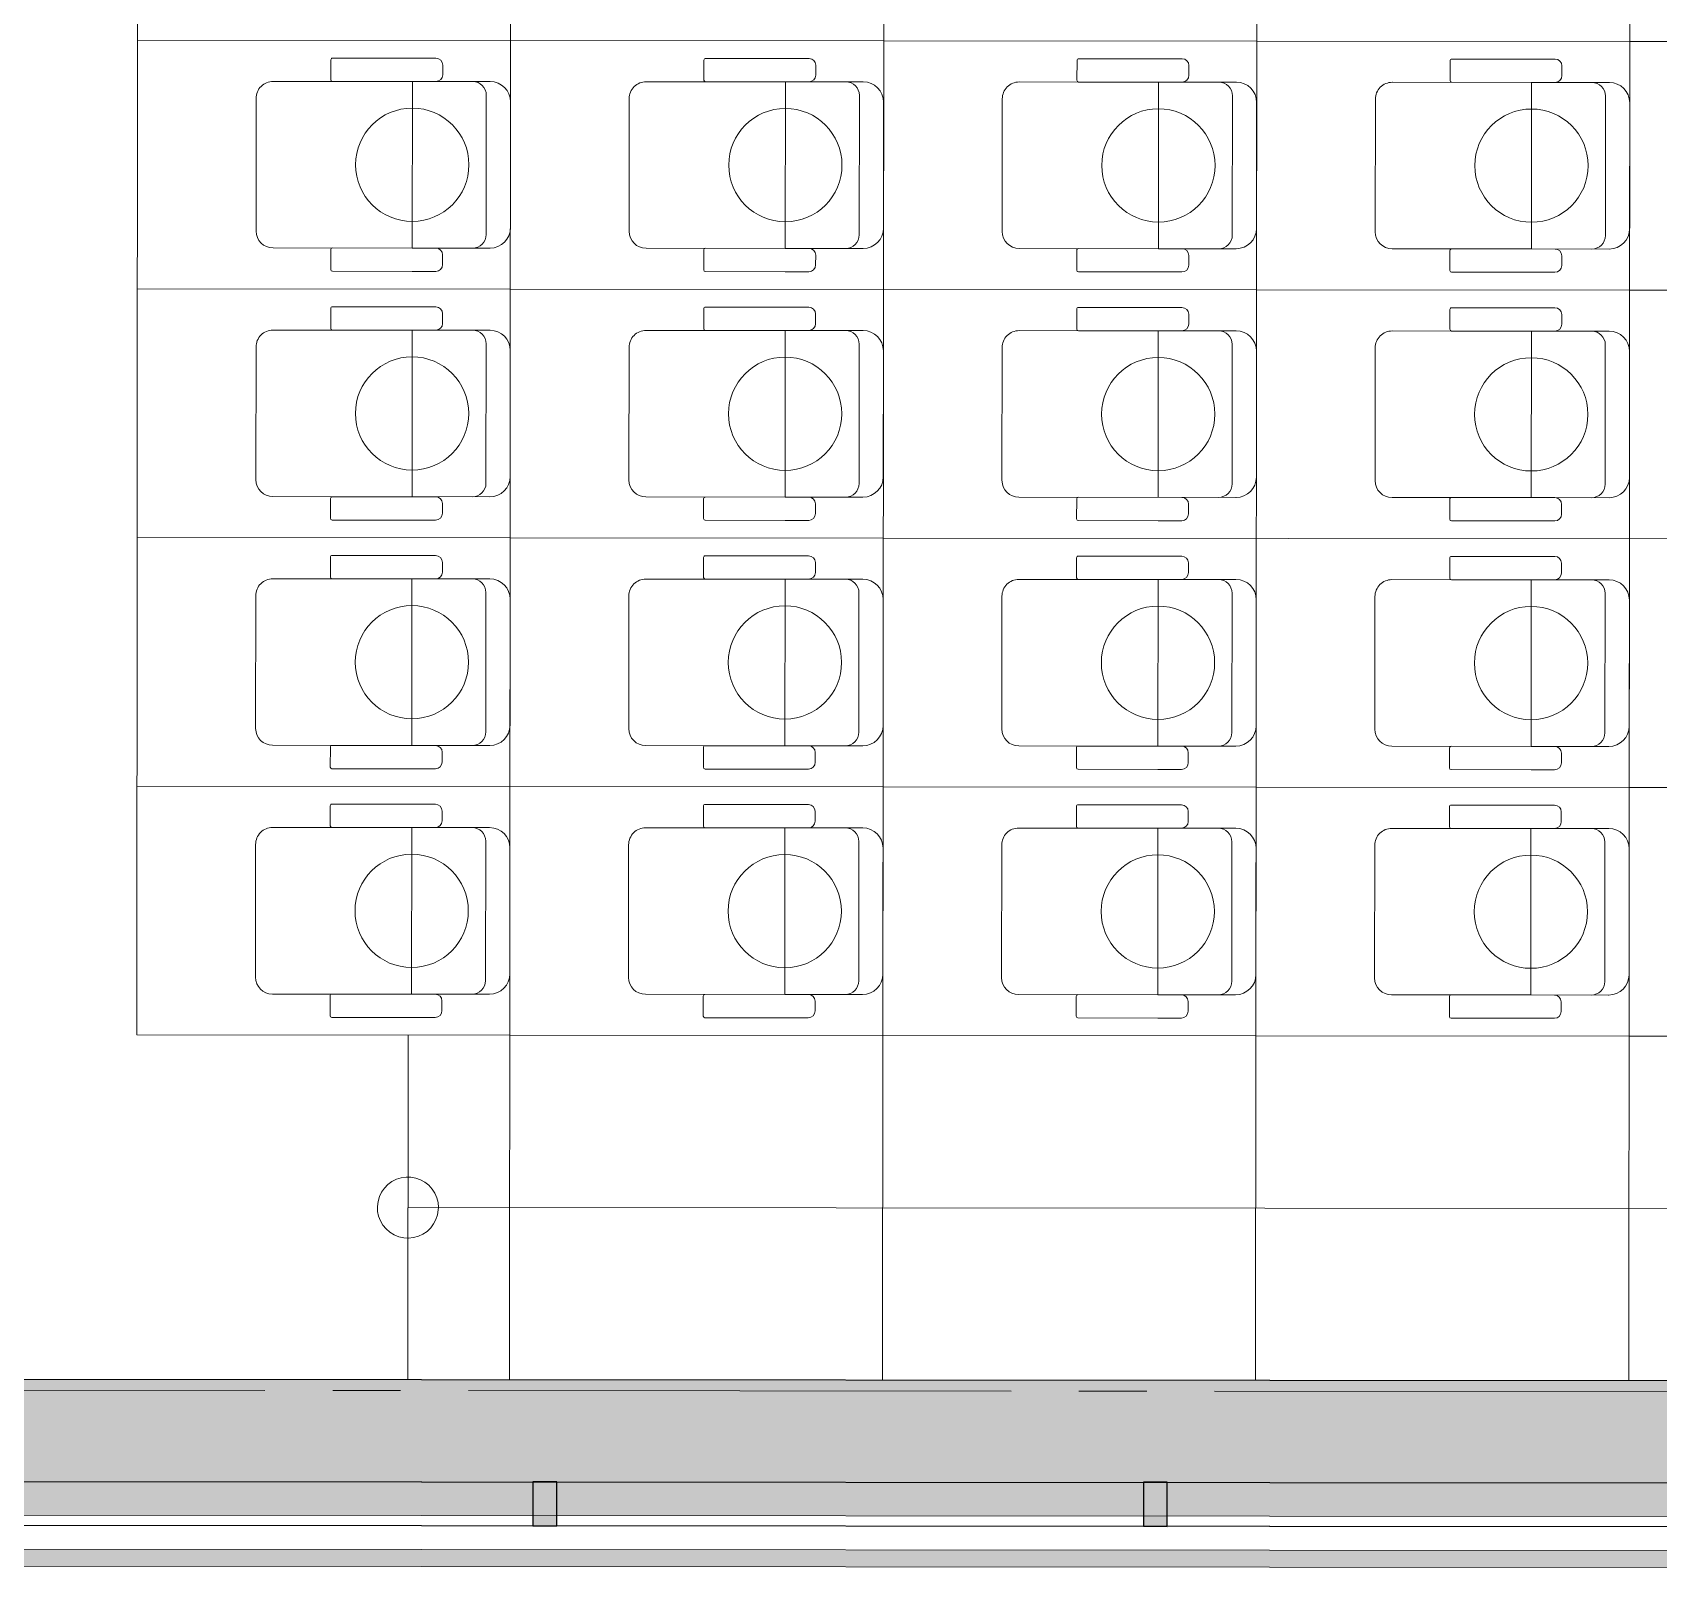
# Model space of a CAD drawing. Header units: millimetres. Extents: x 1949 to 134543, y 1145 to 48705.
# Drawn here: x 110684 to 113082, y 24238 to 26503 of the extents above; entities that cross this region are included whole.
import ezdxf

# ---------------------------------------------------------------- set-up
doc = ezdxf.new("R2010")
doc.units = ezdxf.units.MM
doc.linetypes.add('LTYPE_5', pattern=[1100, 800, -100, 100, -100])
for name, color, linetype, lineweight, true_color in [('STANDARD', 18, 'Continuous', 25, 0x000000), ('Горизонтали--LBL', 52, 'Continuous', 5, 0xb3b300), ('Общий01', 18, 'Continuous', 13, 0x000000), ('Общий02', 18, 'Continuous', 18, 0x000000), ('Общий03', 18, 'Continuous', 25, 0x000000)]:
    doc.layers.add(name, color=color, linetype=linetype, lineweight=lineweight, true_color=true_color)

msp = doc.modelspace()

# ---------------------------------------------------------------- hatches: boundary and pattern name
at = {"layer": 'Общий01', "linetype": 'Continuous', "lineweight": 5}
for points in [[(115272.4, 24513.1), (109622.4, 24517.6), (109622.3, 24367.6), (115272.3, 24363.1)], [(115122.3, 24363.2), (109622.3, 24367.6), (109622.3, 24317.6), (115122.3, 24313.2)], [(115022.2, 24263.3), (109622.2, 24267.6), (109622.2, 24242.6), (115022.2, 24238.3)]]:
    msp.add_hatch(color=252, dxfattribs=at).paths.add_polyline_path(points)
at = {"layer": 'Общий02', "linetype": 'Continuous', "lineweight": 5}
for points in [[(111457.2, 24366.1), (111422.2, 24366.2), (111422.2, 24301.2), (111457.2, 24301.1)], [(112357.2, 24365.4), (112322.2, 24365.5), (112322.2, 24300.5), (112357.2, 24300.4)]]:
    msp.add_hatch(color=252, dxfattribs=at).paths.add_polyline_path(points)

# ---------------------------------------------------------------- linework, layer by layer
at = {"layer": 'STANDARD', "color": 252, "linetype": 'Continuous', "lineweight": 5}
for centre in [(111244.3, 26308), (111794.3, 26307.5), (112344.3, 26307.1), (112894.3, 26306.7), (111244, 25941.3), (111794, 25940.9), (112344, 25940.4), (112894, 25940), (111243.7, 25574.6), (111793.7, 25574.2), (112343.7, 25573.8), (112893.7, 25573.3), (111243.4, 25208), (111793.4, 25207.5), (112343.4, 25207.1), (112893.4, 25206.7)]:
    msp.add_circle(centre, 83.5, dxfattribs=at)
at = {"layer": 'Горизонтали--LBL', "color": 252, "linetype": 'Continuous', "lineweight": 5}
for p, q in [((111279.2, 26465.1), (111126.8, 26465.2)), ((111829.2, 26464.7), (111676.8, 26464.8)), ((112379.2, 26464.3), (112226.8, 26464.4)), ((111124.3, 26462.8), (111124.2, 26433.4)), ((111289.2, 26440.7), (111289.2, 26455.1)), ((111674.3, 26462.3), (111674.2, 26432.9)), ((111839.2, 26440.3), (111839.2, 26454.7)), ((112224.3, 26461.9), (112224.2, 26432.5)), ((112389.2, 26439.9), (112389.2, 26454.3)), ((112774.3, 26461.4), (112774.2, 26432.1)), ((112929.2, 26463.8), (112776.8, 26463.9)), ((112939.2, 26439.4), (112939.2, 26453.8)), ((111244.4, 26430.8), (111039.2, 26430.9)), ((111126.7, 26430.9), (111279.2, 26430.8)), ((111244.2, 26185.2), (111244.4, 26430.8)), ((111244.4, 26430.8), (111279.2, 26430.8)), ((111359.2, 26430.7), (111244.4, 26430.8)), ((111794.4, 26430.3), (111589.2, 26430.5)), ((111676.7, 26430.4), (111829.2, 26430.3)), ((111794.2, 26184.7), (111794.4, 26430.3)), ((111794.4, 26430.3), (111794.2, 26184.7)), ((111794.4, 26430.3), (111829.2, 26430.3)), ((111909.2, 26430.3), (111794.4, 26430.3)), ((112344.4, 26429.9), (112139.2, 26430.1)), ((112226.7, 26430), (112379.2, 26429.9)), ((112344.2, 26184.3), (112344.4, 26429.9)), ((112344.4, 26429.9), (112344.2, 26184.3)), ((112344.4, 26429.9), (112379.2, 26429.9)), ((112459.2, 26429.8), (112344.4, 26429.9)), ((112894.4, 26429.5), (112689.2, 26429.6)), ((112776.7, 26429.6), (112929.2, 26429.5)), ((112894.4, 26429.5), (112894.2, 26183.9)), ((112894.4, 26429.5), (112929.2, 26429.5)), ((113009.2, 26429.4), (112894.4, 26429.5)), ((111014.1, 26406), (111014, 26210.3)), ((111353.2, 26205.1), (111353.4, 26410.7)), ((111389, 26215), (111389.1, 26400.7)), ((111564.1, 26405.5), (111564, 26209.9)), ((111903.2, 26204.6), (111903.4, 26410.3)), ((111939, 26214.6), (111939.1, 26400.2)), ((112114.1, 26405.1), (112114, 26209.5)), ((112453.2, 26204.2), (112453.4, 26409.8)), ((112489, 26214.2), (112489.1, 26399.8)), ((112664.1, 26404.7), (112664, 26209)), ((113003.2, 26203.8), (113003.4, 26409.4)), ((113039, 26213.7), (113039.1, 26399.4)), ((111039, 26185.3), (111244.2, 26185.2)), ((111124, 26182.8), (111124, 26153.4)), ((111279, 26185.1), (111126.6, 26185.3)), ((111244.2, 26185.2), (111359, 26185.1)), ((111589, 26184.9), (111794.2, 26184.7)), ((111674, 26182.3), (111674, 26152.9)), ((111829, 26184.7), (111676.5, 26184.8)), ((111794.2, 26184.7), (111909, 26184.6)), ((112139, 26184.5), (112344.2, 26184.3)), ((112224, 26181.9), (112224, 26152.5)), ((112379, 26184.3), (112226.5, 26184.4)), ((112344.2, 26184.3), (112459, 26184.2)), ((112689, 26184), (112894.2, 26183.9)), ((112774, 26181.4), (112774, 26152.1)), ((112929, 26183.8), (112776.5, 26183.9)), ((112894.2, 26183.9), (113009, 26183.8)), ((111288.9, 26160.7), (111289, 26175.1)), ((111838.9, 26160.3), (111839, 26174.7)), ((112388.9, 26159.9), (112389, 26174.3)), ((112938.9, 26159.4), (112939, 26173.8)), ((111126.5, 26150.9), (111278.9, 26150.8)), ((111126.5, 26150.9), (111278.9, 26150.8)), ((111244.1, 26150.8), (111278.9, 26150.8)), ((111676.5, 26150.4), (111828.9, 26150.3)), ((111676.5, 26150.4), (111828.9, 26150.3)), ((111794.1, 26150.3), (111828.9, 26150.3)), ((112226.5, 26150), (112378.9, 26149.9)), ((112226.5, 26150), (112378.9, 26149.9)), ((112344.1, 26149.9), (112378.9, 26149.9)), ((112776.5, 26149.6), (112928.9, 26149.5)), ((112776.5, 26149.6), (112928.9, 26149.5)), ((112894.1, 26149.5), (112928.9, 26149.5)), ((111124, 26096.1), (111124, 26066.7)), ((111278.9, 26098.5), (111126.5, 26098.6)), ((111288.9, 26074.1), (111288.9, 26088.5)), ((111674, 26095.7), (111674, 26066.3)), ((111828.9, 26098), (111676.5, 26098.1)), ((111838.9, 26073.6), (111838.9, 26088)), ((112224, 26095.2), (112224, 26065.8)), ((112378.9, 26097.6), (112226.5, 26097.7)), ((112388.9, 26073.2), (112388.9, 26087.6)), ((112774, 26094.8), (112774, 26065.4)), ((112928.9, 26097.2), (112776.5, 26097.3)), ((112938.9, 26072.8), (112938.9, 26087.2)), ((111244.1, 26064.1), (111038.9, 26064.3)), ((111126.5, 26064.2), (111278.9, 26064.1)), ((111244.1, 26064.1), (111243.9, 25818.5)), ((111244.1, 26064.1), (111278.9, 26064.1)), ((111358.9, 26064), (111244.1, 26064.1)), ((111828.9, 26063.7), (111588.9, 26063.8)), ((111793.9, 25818.1), (111794.1, 26063.7)), ((111794.1, 26063.7), (111828.9, 26063.7)), ((111908.9, 26063.6), (111794.1, 26063.7)), ((112344.1, 26063.2), (112138.9, 26063.4)), ((112226.5, 26063.3), (112378.9, 26063.2)), ((112344.1, 26063.2), (112343.9, 25817.6)), ((112344.1, 26063.2), (112378.9, 26063.2)), ((112458.9, 26063.2), (112344.1, 26063.2)), ((112894.1, 26062.8), (112688.9, 26063)), ((112776.5, 26062.9), (112928.9, 26062.8)), ((112894.1, 26062.8), (112893.9, 25817.2)), ((112894.1, 26062.8), (112928.9, 26062.8)), ((113008.9, 26062.7), (112894.1, 26062.8)), ((111013.9, 26039.3), (111013.7, 25843.7)), ((111352.9, 25838.4), (111353.1, 26044)), ((111388.7, 25848.4), (111388.8, 26034)), ((111563.9, 26038.9), (111563.7, 25843.2)), ((111902.9, 25838), (111903.1, 26043.6)), ((111938.7, 25847.9), (111938.8, 26033.6)), ((112113.9, 26038.4), (112113.7, 25842.8)), ((112452.9, 25837.5), (112453.1, 26043.2)), ((112488.7, 25847.5), (112488.8, 26033.1)), ((112663.9, 26038), (112663.7, 25842.4)), ((113002.9, 25837.1), (113003.1, 26042.7)), ((113038.7, 25847.1), (113038.8, 26032.7)), ((111038.7, 25818.7), (111358.7, 25818.4)), ((111278.7, 25818.5), (111126.3, 25818.6)), ((111588.7, 25818.2), (111828.7, 25818)), ((111793.9, 25818.1), (111908.7, 25818)), ((112138.7, 25817.8), (112458.7, 25817.5)), ((112378.7, 25817.6), (112226.3, 25817.7)), ((112688.7, 25817.3), (112893.9, 25817.2)), ((112928.7, 25817.2), (112776.3, 25817.3)), ((112893.9, 25817.2), (113008.7, 25817.1)), ((111123.8, 25816.1), (111123.7, 25786.7)), ((111288.7, 25794.1), (111288.7, 25808.5)), ((111673.8, 25815.7), (111673.7, 25786.3)), ((111838.7, 25793.6), (111838.7, 25808)), ((112223.8, 25815.2), (112223.7, 25785.8)), ((112388.7, 25793.2), (112388.7, 25807.6)), ((112773.8, 25814.8), (112773.7, 25785.4)), ((112938.7, 25792.8), (112938.7, 25807.2)), ((111126.2, 25784.2), (111278.6, 25784.1)), ((111126.2, 25784.2), (111278.6, 25784.1)), ((111243.9, 25784.1), (111278.6, 25784.1)), ((111676.2, 25783.8), (111828.6, 25783.7)), ((111676.2, 25783.8), (111828.6, 25783.7)), ((111793.9, 25783.7), (111828.6, 25783.7)), ((112226.2, 25783.3), (112378.6, 25783.2)), ((112226.2, 25783.3), (112378.6, 25783.2)), ((112343.9, 25783.2), (112378.6, 25783.2)), ((112776.2, 25782.9), (112928.6, 25782.8)), ((112776.2, 25782.9), (112928.6, 25782.8)), ((112893.9, 25782.8), (112928.6, 25782.8)), ((111123.7, 25729.4), (111123.7, 25700)), ((111278.6, 25731.8), (111126.2, 25731.9)), ((111288.6, 25707.4), (111288.6, 25721.8)), ((111673.7, 25729), (111673.7, 25699.6)), ((111828.6, 25731.4), (111676.2, 25731.5)), ((111838.6, 25707), (111838.6, 25721.4)), ((112223.7, 25728.5), (112223.7, 25699.2)), ((112378.6, 25730.9), (112226.2, 25731)), ((112773.7, 25728.1), (112773.7, 25698.7)), ((112928.6, 25730.5), (112776.2, 25730.6)), ((111243.8, 25697.4), (111038.6, 25697.6)), ((111126.2, 25697.5), (111278.6, 25697.4)), ((111243.8, 25697.4), (111243.6, 25451.8)), ((111243.8, 25697.4), (111278.6, 25697.4)), ((111358.6, 25697.4), (111243.8, 25697.4)), ((111793.8, 25697), (111588.6, 25697.2)), ((111676.2, 25697.1), (111828.6, 25697)), ((112388.6, 25706.5), (112388.6, 25720.9)), ((112938.6, 25706.1), (112938.6, 25720.5)), ((111352.6, 25471.7), (111352.8, 25677.4)), ((111793.8, 25697), (111793.6, 25451.4)), ((111793.8, 25697), (111828.6, 25697)), ((111908.6, 25696.9), (111793.8, 25697)), ((111902.6, 25471.3), (111902.8, 25676.9)), ((112343.8, 25696.6), (112138.6, 25696.7)), ((112226.2, 25696.7), (112378.6, 25696.6)), ((112343.6, 25451), (112343.8, 25696.6)), ((112343.8, 25696.6), (112378.6, 25696.6)), ((112458.6, 25696.5), (112343.8, 25696.6)), ((112452.6, 25470.9), (112452.8, 25676.5)), ((112893.8, 25696.1), (112688.6, 25696.3)), ((112776.2, 25696.2), (112928.6, 25696.1)), ((112893.8, 25696.1), (112893.6, 25450.5)), ((112893.8, 25696.1), (112928.6, 25696.1)), ((113008.6, 25696.1), (112893.8, 25696.1)), ((113002.6, 25470.4), (113002.8, 25676.1)), ((111013.6, 25672.6), (111013.4, 25477)), ((111388.4, 25481.7), (111388.6, 25667.3)), ((111563.6, 25672.2), (111563.4, 25476.6)), ((111938.4, 25481.3), (111938.6, 25666.9)), ((112113.6, 25671.8), (112113.4, 25476.1)), ((112488.4, 25480.8), (112488.6, 25666.5)), ((112663.6, 25671.3), (112663.4, 25475.7)), ((113038.4, 25480.4), (113038.6, 25666)), ((111038.4, 25452), (111243.6, 25451.8)), ((111123.5, 25449.4), (111123.4, 25420)), ((111278.4, 25451.8), (111126, 25451.9)), ((111243.6, 25451.8), (111358.4, 25451.7)), ((111288.4, 25427.4), (111288.4, 25441.8)), ((111588.4, 25451.6), (111793.6, 25451.4)), ((111673.5, 25449), (111673.4, 25419.6)), ((111828.4, 25451.4), (111676, 25451.5)), ((111793.6, 25451.4), (111908.4, 25451.3)), ((111838.4, 25427), (111838.4, 25441.4)), ((112138.4, 25451.1), (112343.6, 25451)), ((112223.5, 25448.5), (112223.4, 25419.2)), ((112378.4, 25450.9), (112226, 25451)), ((112343.6, 25451), (112458.4, 25450.9)), ((112388.4, 25426.5), (112388.4, 25440.9)), ((112688.4, 25450.7), (112928.4, 25450.5)), ((112773.5, 25448.1), (112773.4, 25418.7)), ((112893.6, 25450.5), (113008.4, 25450.4)), ((112938.4, 25426.1), (112938.4, 25440.5)), ((111125.9, 25417.5), (111278.4, 25417.4)), ((111125.9, 25417.5), (111278.4, 25417.4)), ((111243.6, 25417.4), (111278.4, 25417.4)), ((111675.9, 25417.1), (111828.4, 25417)), ((111675.9, 25417.1), (111828.4, 25417)), ((111793.6, 25417), (111828.4, 25417)), ((112225.9, 25416.7), (112378.4, 25416.6)), ((112225.9, 25416.7), (112378.4, 25416.6)), ((112343.6, 25416.6), (112378.4, 25416.6)), ((112775.9, 25416.2), (112928.4, 25416.1)), ((112775.9, 25416.2), (112928.4, 25416.1)), ((112893.6, 25416.1), (112928.4, 25416.1)), ((111123.4, 25362.8), (111123.4, 25333.4)), ((111278.3, 25365.1), (111125.9, 25365.3)), ((111673.4, 25362.3), (111673.4, 25332.9)), ((111828.3, 25364.7), (111675.9, 25364.8)), ((112223.4, 25361.9), (112223.4, 25332.5)), ((112378.3, 25364.3), (112225.9, 25364.4)), ((112928.3, 25363.8), (112775.9, 25363.9)), ((111288.3, 25340.7), (111288.3, 25355.1)), ((111838.3, 25340.3), (111838.3, 25354.7)), ((112388.3, 25339.9), (112388.3, 25354.3)), ((112773.4, 25361.4), (112773.4, 25332.1)), ((112938.3, 25339.4), (112938.3, 25353.8)), ((111243.5, 25330.8), (111038.3, 25330.9)), ((111125.9, 25330.9), (111278.3, 25330.8)), ((111243.3, 25085.2), (111243.5, 25330.8)), ((111243.5, 25330.8), (111278.3, 25330.8)), ((111358.3, 25330.7), (111243.5, 25330.8)), ((111828.3, 25330.3), (111588.3, 25330.5)), ((111793.3, 25084.7), (111793.5, 25330.3)), ((111793.5, 25330.3), (111793.3, 25084.7)), ((111793.5, 25330.3), (111828.3, 25330.3)), ((111908.3, 25330.3), (111793.5, 25330.3)), ((112378.3, 25329.9), (112138.3, 25330.1)), ((112343.3, 25084.3), (112343.5, 25329.9)), ((112343.5, 25329.9), (112378.3, 25329.9)), ((112458.3, 25329.8), (112343.5, 25329.9)), ((112893.5, 25329.5), (112688.3, 25329.6)), ((112775.9, 25329.6), (112928.3, 25329.5)), ((112893.3, 25083.9), (112893.5, 25329.5)), ((112893.5, 25329.5), (112893.3, 25083.9)), ((112893.5, 25329.5), (112928.3, 25329.5)), ((113008.3, 25329.4), (112893.5, 25329.5)), ((111013.3, 25306), (111013.1, 25110.3)), ((111352.4, 25105.1), (111352.5, 25310.7)), ((111388.1, 25115), (111388.3, 25300.7)), ((111563.3, 25305.5), (111563.1, 25109.9)), ((111902.4, 25104.6), (111902.5, 25310.3)), ((111938.1, 25114.6), (111938.3, 25300.2)), ((112113.3, 25305.1), (112113.1, 25109.5)), ((112452.4, 25104.2), (112452.5, 25309.8)), ((112488.1, 25114.2), (112488.3, 25299.8)), ((112663.3, 25304.7), (112663.1, 25109)), ((113002.4, 25103.8), (113002.5, 25309.4)), ((113038.1, 25113.7), (113038.3, 25299.4)), ((111038.1, 25085.3), (111243.3, 25085.2)), ((111123.2, 25082.8), (111123.2, 25053.4)), ((111278.1, 25085.1), (111125.7, 25085.3)), ((111243.3, 25085.2), (111358.1, 25085.1)), ((111288.1, 25060.7), (111288.1, 25075.1)), ((111588.1, 25084.9), (111828.1, 25084.7)), ((111673.2, 25082.3), (111673.2, 25052.9)), ((111793.3, 25084.7), (111908.1, 25084.6)), ((111838.1, 25060.3), (111838.1, 25074.7)), ((112138.1, 25084.5), (112378.1, 25084.3)), ((112223.2, 25081.9), (112223.2, 25052.5)), ((112343.3, 25084.3), (112458.1, 25084.2)), ((112388.1, 25059.9), (112388.1, 25074.3)), ((112688.1, 25084), (112893.3, 25083.9)), ((112773.2, 25081.4), (112773.2, 25052.1)), ((112928.1, 25083.8), (112775.7, 25083.9)), ((112893.3, 25083.9), (113008.1, 25083.8)), ((112938.1, 25059.4), (112938.1, 25073.8)), ((111125.7, 25050.9), (111278.1, 25050.8)), ((111125.7, 25050.9), (111278.1, 25050.8)), ((111243.3, 25050.8), (111278.1, 25050.8)), ((111675.7, 25050.4), (111828.1, 25050.3)), ((111675.7, 25050.4), (111828.1, 25050.3)), ((111793.3, 25050.3), (111828.1, 25050.3)), ((112225.7, 25050), (112378.1, 25049.9)), ((112225.7, 25050), (112378.1, 25049.9)), ((112343.3, 25049.9), (112378.1, 25049.9)), ((112775.7, 25049.6), (112928.1, 25049.5)), ((112775.7, 25049.6), (112928.1, 25049.5)), ((112893.3, 25049.5), (112928.1, 25049.5))]:
    msp.add_line(p, q, dxfattribs=at)
for centre, radius, start, end in [((111126.8, 26462.7), 2.5, 89.9547, 179.9547), ((111279.2, 26455.1), 10, 359.9547, 89.9547), ((111676.8, 26462.3), 2.5, 89.9547, 179.9547), ((111829.2, 26454.7), 10, 359.9547, 89.9547), ((112226.8, 26461.9), 2.5, 89.9547, 179.9547), ((112379.2, 26454.3), 10, 359.9547, 89.9547), ((111279.2, 26440.8), 10, 269.9547, 359.9547), ((111829.2, 26440.3), 10, 269.9547, 359.9547), ((112776.8, 26461.4), 2.5, 89.9547, 179.9547), ((112929.2, 26453.8), 10, 359.9547, 89.9547), ((111039.1, 26405.9), 25, 89.9547, 179.9547), ((111126.7, 26433.4), 2.5, 179.9547, 269.9547), ((111333.4, 26410.7), 20, 359.9547, 89.9547), ((111359.1, 26400.7), 30, 359.9547, 89.9547), ((111589.1, 26405.5), 25, 89.9547, 179.9547), ((111676.7, 26432.9), 2.5, 179.9547, 269.9547), ((111883.4, 26410.3), 20, 359.9547, 89.9547), ((111909.1, 26400.3), 30, 359.9547, 89.9547), ((112139.1, 26405.1), 25, 89.9547, 179.9547), ((112226.7, 26432.5), 2.5, 179.9547, 269.9547), ((112379.2, 26439.9), 10, 269.9547, 359.9547), ((112433.4, 26409.8), 20, 359.9547, 89.9547), ((112459.1, 26399.8), 30, 359.9547, 89.9547), ((112689.1, 26404.6), 25, 89.9547, 179.9547), ((112776.7, 26432.1), 2.5, 179.9547, 269.9547), ((112929.2, 26439.5), 10, 269.9547, 359.9547), ((112983.4, 26409.4), 20, 359.9547, 89.9547), ((113009.1, 26399.4), 30, 359.9547, 89.9547), ((111039, 26210.3), 25, 179.9547, 269.9547), ((111333.2, 26205.1), 20, 269.9547, 359.9547), ((111359, 26215.1), 30, 269.9547, 359.9547), ((111589, 26209.9), 25, 179.9547, 269.9547), ((111883.2, 26204.7), 20, 269.9547, 359.9547), ((111909, 26214.6), 30, 269.9547, 359.9547), ((112139, 26209.5), 25, 179.9547, 269.9547), ((112433.2, 26204.2), 20, 269.9547, 359.9547), ((112459, 26214.2), 30, 269.9547, 359.9547), ((112689, 26209), 25, 179.9547, 269.9547), ((112983.2, 26203.8), 20, 269.9547, 359.9547), ((113009, 26213.8), 30, 269.9547, 359.9547), ((111126.5, 26182.8), 2.5, 89.9547, 179.9547), ((111279, 26175.1), 10, 359.9547, 89.9547), ((111676.5, 26182.3), 2.5, 89.9547, 179.9547), ((111829, 26174.7), 10, 359.9547, 89.9547), ((112226.5, 26181.9), 2.5, 89.9547, 179.9547), ((112379, 26174.3), 10, 359.9547, 89.9547), ((112776.5, 26181.4), 2.5, 89.9547, 179.9547), ((112929, 26173.8), 10, 359.9547, 89.9547), ((111126.5, 26153.4), 2.5, 179.9547, 269.9547), ((111278.9, 26160.8), 10, 269.9547, 359.9547), ((111676.5, 26152.9), 2.5, 179.9547, 269.9547), ((111828.9, 26160.3), 10, 269.9547, 359.9547), ((112226.5, 26152.5), 2.5, 179.9547, 269.9547), ((112378.9, 26159.9), 10, 269.9547, 359.9547), ((112928.9, 26159.5), 10, 269.9547, 359.9547), ((112776.5, 26152.1), 2.5, 179.9547, 269.9547), ((111126.5, 26096.1), 2.5, 89.9547, 179.9547), ((111278.9, 26088.5), 10, 359.9547, 89.9547), ((111676.5, 26095.6), 2.5, 89.9547, 179.9547), ((111828.9, 26088), 10, 359.9547, 89.9547), ((112226.5, 26095.2), 2.5, 89.9547, 179.9547), ((112378.9, 26087.6), 10, 359.9547, 89.9547), ((112776.5, 26094.8), 2.5, 89.9547, 179.9547), ((112928.9, 26087.2), 10, 359.9547, 89.9547), ((111038.9, 26039.3), 25, 89.9547, 179.9547), ((111126.5, 26066.7), 2.5, 179.9547, 269.9547), ((111278.9, 26074.1), 10, 269.9547, 359.9547), ((111333.1, 26044), 20, 359.9547, 89.9547), ((111358.8, 26034), 30, 359.9547, 89.9547), ((111588.9, 26038.8), 25, 89.9547, 179.9547), ((111676.5, 26066.3), 2.5, 179.9547, 269.9547), ((111828.9, 26073.7), 10, 269.9547, 359.9547), ((111883.1, 26043.6), 20, 359.9547, 89.9547), ((111908.8, 26033.6), 30, 359.9547, 89.9547), ((112138.9, 26038.4), 25, 89.9547, 179.9547), ((112226.5, 26065.8), 2.5, 179.9547, 269.9547), ((112378.9, 26073.2), 10, 269.9547, 359.9547), ((112433.1, 26043.2), 20, 359.9547, 89.9547), ((112458.8, 26033.2), 30, 359.9547, 89.9547), ((112688.9, 26038), 25, 89.9547, 179.9547), ((112776.5, 26065.4), 2.5, 179.9547, 269.9547), ((112928.9, 26072.8), 10, 269.9547, 359.9547), ((112983.1, 26042.7), 20, 359.9547, 89.9547), ((113008.8, 26032.7), 30, 359.9547, 89.9547), ((111038.7, 25843.7), 25, 179.9547, 269.9547), ((111358.7, 25848.4), 30, 269.9547, 359.9547), ((111588.7, 25843.2), 25, 179.9547, 269.9547), ((111908.7, 25848), 30, 269.9547, 359.9547), ((112138.7, 25842.8), 25, 179.9547, 269.9547), ((112458.7, 25847.5), 30, 269.9547, 359.9547), ((112688.7, 25842.3), 25, 179.9547, 269.9547), ((113008.7, 25847.1), 30, 269.9547, 359.9547), ((111126.3, 25816.1), 2.5, 89.9547, 179.9547), ((111278.7, 25808.5), 10, 359.9547, 89.9547), ((111332.9, 25838.4), 20, 269.9547, 359.9547), ((111676.3, 25815.6), 2.5, 89.9547, 179.9547), ((111828.7, 25808), 10, 359.9547, 89.9547), ((111882.9, 25838), 20, 269.9547, 359.9547), ((112226.3, 25815.2), 2.5, 89.9547, 179.9547), ((112378.7, 25807.6), 10, 359.9547, 89.9547), ((112432.9, 25837.6), 20, 269.9547, 359.9547), ((112776.3, 25814.8), 2.5, 89.9547, 179.9547), ((112928.7, 25807.2), 10, 359.9547, 89.9547), ((112982.9, 25837.1), 20, 269.9547, 359.9547), ((111278.7, 25794.1), 10, 269.9547, 359.9547), ((111828.7, 25793.7), 10, 269.9547, 359.9547), ((112378.7, 25793.2), 10, 269.9547, 359.9547), ((111126.2, 25786.7), 2.5, 179.9547, 269.9547), ((111676.2, 25786.3), 2.5, 179.9547, 269.9547), ((112226.2, 25785.8), 2.5, 179.9547, 269.9547), ((112776.2, 25785.4), 2.5, 179.9547, 269.9547), ((112928.7, 25792.8), 10, 269.9547, 359.9547), ((111126.2, 25729.4), 2.5, 89.9547, 179.9547), ((111278.6, 25721.8), 10, 359.9547, 89.9547), ((111676.2, 25729), 2.5, 89.9547, 179.9547), ((111828.6, 25721.4), 10, 359.9547, 89.9547), ((112226.2, 25728.5), 2.5, 89.9547, 179.9547), ((112378.6, 25720.9), 10, 359.9547, 89.9547), ((112776.2, 25728.1), 2.5, 89.9547, 179.9547), ((112928.6, 25720.5), 10, 359.9547, 89.9547), ((111038.6, 25672.6), 25, 89.9547, 179.9547), ((111126.2, 25700), 2.5, 179.9547, 269.9547), ((111278.6, 25707.4), 10, 269.9547, 359.9547), ((111332.8, 25677.4), 20, 359.9547, 89.9547), ((111358.6, 25667.4), 30, 359.9547, 89.9547), ((111588.6, 25672.2), 25, 89.9547, 179.9547), ((111676.2, 25699.6), 2.5, 179.9547, 269.9547), ((111828.6, 25707), 10, 269.9547, 359.9547), ((112226.2, 25699.2), 2.5, 179.9547, 269.9547), ((112378.6, 25706.6), 10, 269.9547, 359.9547), ((112776.2, 25698.7), 2.5, 179.9547, 269.9547), ((112928.6, 25706.1), 10, 269.9547, 359.9547), ((111882.8, 25676.9), 20, 359.9547, 89.9547), ((111908.6, 25666.9), 30, 359.9547, 89.9547), ((112138.6, 25671.7), 25, 89.9547, 179.9547), ((112432.8, 25676.5), 20, 359.9547, 89.9547), ((112458.6, 25666.5), 30, 359.9547, 89.9547), ((112688.6, 25671.3), 25, 89.9547, 179.9547), ((112982.8, 25676.1), 20, 359.9547, 89.9547), ((113008.6, 25666.1), 30, 359.9547, 89.9547), ((111358.4, 25481.7), 30, 269.9547, 359.9547), ((111038.4, 25477), 25, 179.9547, 269.9547), ((111332.6, 25471.8), 20, 269.9547, 359.9547), ((111588.4, 25476.6), 25, 179.9547, 269.9547), ((111882.6, 25471.3), 20, 269.9547, 359.9547), ((111908.4, 25481.3), 30, 269.9547, 359.9547), ((112138.4, 25476.1), 25, 179.9547, 269.9547), ((112432.6, 25470.9), 20, 269.9547, 359.9547), ((112458.4, 25480.9), 30, 269.9547, 359.9547), ((112688.4, 25475.7), 25, 179.9547, 269.9547), ((112982.6, 25470.4), 20, 269.9547, 359.9547), ((113008.4, 25480.4), 30, 269.9547, 359.9547), ((111126, 25449.4), 2.5, 89.9547, 179.9547), ((111278.4, 25441.8), 10, 359.9547, 89.9547), ((111676, 25449), 2.5, 89.9547, 179.9547), ((111828.4, 25441.4), 10, 359.9547, 89.9547), ((112226, 25448.5), 2.5, 89.9547, 179.9547), ((112378.4, 25440.9), 10, 359.9547, 89.9547), ((112776, 25448.1), 2.5, 89.9547, 179.9547), ((112928.4, 25440.5), 10, 359.9547, 89.9547), ((111125.9, 25420), 2.5, 179.9547, 269.9547), ((111278.4, 25427.4), 10, 269.9547, 359.9547), ((111675.9, 25419.6), 2.5, 179.9547, 269.9547), ((111828.4, 25427), 10, 269.9547, 359.9547), ((112225.9, 25419.2), 2.5, 179.9547, 269.9547), ((112378.4, 25426.6), 10, 269.9547, 359.9547), ((112775.9, 25418.7), 2.5, 179.9547, 269.9547), ((112928.4, 25426.1), 10, 269.9547, 359.9547), ((111125.9, 25362.8), 2.5, 89.9547, 179.9547), ((111278.3, 25355.1), 10, 359.9547, 89.9547), ((111675.9, 25362.3), 2.5, 89.9547, 179.9547), ((111828.3, 25354.7), 10, 359.9547, 89.9547), ((112225.9, 25361.9), 2.5, 89.9547, 179.9547), ((112378.3, 25354.3), 10, 359.9547, 89.9547), ((112775.9, 25361.4), 2.5, 89.9547, 179.9547), ((112928.3, 25353.8), 10, 359.9547, 89.9547), ((111278.3, 25340.8), 10, 269.9547, 359.9547), ((111828.3, 25340.3), 10, 269.9547, 359.9547), ((112378.3, 25339.9), 10, 269.9547, 359.9547), ((112928.3, 25339.5), 10, 269.9547, 359.9547), ((111038.3, 25305.9), 25, 89.9547, 179.9547), ((111125.9, 25333.4), 2.5, 179.9547, 269.9547), ((111332.5, 25310.7), 20, 359.9547, 89.9547), ((111358.3, 25300.7), 30, 359.9547, 89.9547), ((111588.3, 25305.5), 25, 89.9547, 179.9547), ((111675.9, 25332.9), 2.5, 179.9547, 269.9547), ((111882.5, 25310.3), 20, 359.9547, 89.9547), ((111908.3, 25300.3), 30, 359.9547, 89.9547), ((112138.3, 25305.1), 25, 89.9547, 179.9547), ((112225.9, 25332.5), 2.5, 179.9547, 269.9547), ((112432.5, 25309.8), 20, 359.9547, 89.9547), ((112458.3, 25299.8), 30, 359.9547, 89.9547), ((112688.3, 25304.6), 25, 89.9547, 179.9547), ((112775.9, 25332.1), 2.5, 179.9547, 269.9547), ((112982.5, 25309.4), 20, 359.9547, 89.9547), ((113008.3, 25299.4), 30, 359.9547, 89.9547), ((111038.1, 25110.3), 25, 179.9547, 269.9547), ((111332.4, 25105.1), 20, 269.9547, 359.9547), ((111358.1, 25115.1), 30, 269.9547, 359.9547), ((111588.1, 25109.9), 25, 179.9547, 269.9547), ((111882.4, 25104.7), 20, 269.9547, 359.9547), ((111908.1, 25114.6), 30, 269.9547, 359.9547), ((112138.1, 25109.5), 25, 179.9547, 269.9547), ((112432.4, 25104.2), 20, 269.9547, 359.9547), ((112458.1, 25114.2), 30, 269.9547, 359.9547), ((112688.1, 25109), 25, 179.9547, 269.9547), ((112982.4, 25103.8), 20, 269.9547, 359.9547), ((113008.1, 25113.8), 30, 269.9547, 359.9547), ((111125.7, 25082.8), 2.5, 89.9547, 179.9547), ((111278.1, 25075.1), 10, 359.9547, 89.9547), ((111675.7, 25082.3), 2.5, 89.9547, 179.9547), ((111828.1, 25074.7), 10, 359.9547, 89.9547), ((112225.7, 25081.9), 2.5, 89.9547, 179.9547), ((112378.1, 25074.3), 10, 359.9547, 89.9547), ((112775.7, 25081.4), 2.5, 89.9547, 179.9547), ((112928.1, 25073.8), 10, 359.9547, 89.9547), ((111125.7, 25053.4), 2.5, 179.9547, 269.9547), ((111278.1, 25060.8), 10, 269.9547, 359.9547), ((111675.7, 25052.9), 2.5, 179.9547, 269.9547), ((111828.1, 25060.3), 10, 269.9547, 359.9547), ((112225.7, 25052.5), 2.5, 179.9547, 269.9547), ((112378.1, 25059.9), 10, 269.9547, 359.9547), ((112775.7, 25052.1), 2.5, 179.9547, 269.9547), ((112928.1, 25059.5), 10, 269.9547, 359.9547)]:
    msp.add_arc(centre, radius, start, end, dxfattribs=at)
at = {"layer": 'Общий01', "color": 252, "linetype": 'LTYPE_5', "lineweight": 5}
msp.add_line((130827, 24485.2), (103007, 24507.1), dxfattribs=at)
at = {"layer": 'Общий01', "color": 252, "linetype": 'Continuous', "lineweight": 25}
for p, q in [((115272.4, 24513.1), (109622.4, 24517.6)), ((109622.3, 24367.6), (115122.3, 24363.2)), ((109622.3, 24367.6), (115272.3, 24363.1))]:
    msp.add_line(p, q, dxfattribs=at)
at = {"layer": 'Общий01', "color": 252, "linetype": 'Continuous', "lineweight": 13}
for p, q in [((115122.3, 24363.2), (109622.3, 24367.6)), ((109622.3, 24317.6), (115122.3, 24313.2)), ((109622.2, 24267.6), (115072.2, 24263.3)), ((109622.2, 24242.6), (115022.2, 24238.3))]:
    msp.add_line(p, q, dxfattribs=at)
at = {"layer": 'Общий02', "color": 252, "linetype": 'Continuous', "lineweight": 13}
for p, q in [((115122.2, 24363.2), (109622.2, 24367.6)), ((109622.3, 24367.6), (115072.3, 24363.3)), ((109622.3, 24317.6), (115072.3, 24313.3)), ((109622.2, 24302.6), (115122.2, 24298.2))]:
    msp.add_line(p, q, dxfattribs=at)
at = {"layer": 'Общий02', "color": 252, "linetype": 'Continuous', "lineweight": 25}
for p, q in [((111457.2, 24366.1), (111422.2, 24366.2)), ((111422.2, 24366.2), (111422.2, 24301.2)), ((111457.2, 24301.1), (111457.2, 24366.1)), ((112357.2, 24365.4), (112322.2, 24365.5)), ((112322.2, 24365.5), (112322.2, 24300.5)), ((112357.2, 24300.4), (112357.2, 24365.4)), ((115122.2, 24298.2), (109622.2, 24302.6)), ((111422.2, 24301.2), (111457.2, 24301.1)), ((112322.2, 24300.5), (112357.2, 24300.4))]:
    msp.add_line(p, q, dxfattribs=at)
at = {"layer": 'Общий03', "color": 252, "linetype": 'Continuous', "lineweight": 5}
for p, q in [((111387.6, 24516.2), (111390.8, 28466.2)), ((111937.6, 24515.8), (111940.8, 28465.8)), ((112487.6, 24515.3), (112490.8, 28465.3)), ((113037.6, 24514.9), (113040.8, 28464.9)), ((110838, 25025), (110840.4, 27958.3)), ((110839.2, 26491.6), (111389.2, 26491.2)), ((111389.2, 26491.2), (112489.2, 26490.3)), ((112489.2, 26490.3), (113039.2, 26489.9)), ((113039.2, 26489.9), (113589.2, 26489.4)), ((110838.9, 26125), (112488.9, 26123.7)), ((112488.9, 26123.7), (113038.9, 26123.2)), ((113038.9, 26123.2), (114688.9, 26121.9)), ((110838.6, 25758.3), (111388.6, 25757.9)), ((111388.6, 25757.9), (111938.6, 25757.4)), ((111938.6, 25757.4), (113588.6, 25756.1)), ((110838.3, 25391.6), (111388.3, 25391.2)), ((111388.3, 25391.2), (113038.3, 25389.9)), ((113038.3, 25389.9), (113588.3, 25389.5)), ((110838, 25025), (112488, 25023.7)), ((111238, 25024.6), (111237.6, 24516.3)), ((112488, 25023.7), (113038, 25023.2)), ((113038, 25023.2), (114688, 25021.9)), ((111220.8, 24812.1), (111214.3, 24808.8)), ((111227.8, 24814.3), (111220.8, 24812.1)), ((111235.1, 24815.4), (111227.8, 24814.3)), ((111242.4, 24815.2), (111235.1, 24815.4)), ((111237.9, 24815.5), (111237.9, 24815.5)), ((111249.6, 24813.9), (111242.4, 24815.2)), ((111256.5, 24811.4), (111249.6, 24813.9)), ((111262.9, 24807.8), (111256.5, 24811.4)), ((111195.8, 24786.6), (111193.8, 24779.5)), ((111199, 24793.2), (111195.8, 24786.6)), ((111203.2, 24799.2), (111199, 24793.2)), ((111208.3, 24804.4), (111203.2, 24799.2)), ((111214.3, 24808.8), (111208.3, 24804.4)), ((111268.7, 24803.3), (111262.9, 24807.8)), ((111273.6, 24797.8), (111268.7, 24803.3)), ((111277.6, 24791.6), (111273.6, 24797.8)), ((111280.5, 24784.9), (111277.6, 24791.6)), ((111192.8, 24770.5), (111192.8, 24770.5)), ((111193.8, 24779.5), (111192.9, 24772.2)), ((111192.9, 24772.2), (111193.2, 24764.9)), ((111193.2, 24764.9), (111194.7, 24757.7)), ((111237.8, 24770.5), (117287.8, 24765.7)), ((111282.3, 24777.8), (111280.5, 24784.9)), ((111281.6, 24759.8), (111282.7, 24767)), ((111282.8, 24770.4), (111282.3, 24777.8)), ((111282.7, 24767), (111282.8, 24770.4)), ((111282.8, 24770.4), (111282.8, 24770.4)), ((111194.7, 24757.7), (111197.4, 24750.9)), ((111197.4, 24750.9), (111201.1, 24744.5)), ((111201.1, 24744.5), (111205.8, 24738.9)), ((111205.8, 24738.9), (111211.4, 24734.1)), ((111266, 24735.4), (111271.4, 24740.5)), ((111271.4, 24740.5), (111275.8, 24746.3)), ((111275.8, 24746.3), (111279.2, 24752.8)), ((111279.2, 24752.8), (111281.6, 24759.8)), ((111211.4, 24734.1), (111217.6, 24730.3)), ((111217.6, 24730.3), (111224.4, 24727.5)), ((111224.4, 24727.5), (111231.6, 24725.9)), ((111231.6, 24725.9), (111238.9, 24725.5)), ((111237.8, 24725.5), (111237.8, 24725.5)), ((111238.9, 24725.5), (111246.2, 24726.3)), ((111246.2, 24726.3), (111253.3, 24728.2)), ((111253.3, 24728.2), (111260, 24731.3)), ((111260, 24731.3), (111266, 24735.4))]:
    msp.add_line(p, q, dxfattribs=at)

doc.saveas('drawing.dxf')
